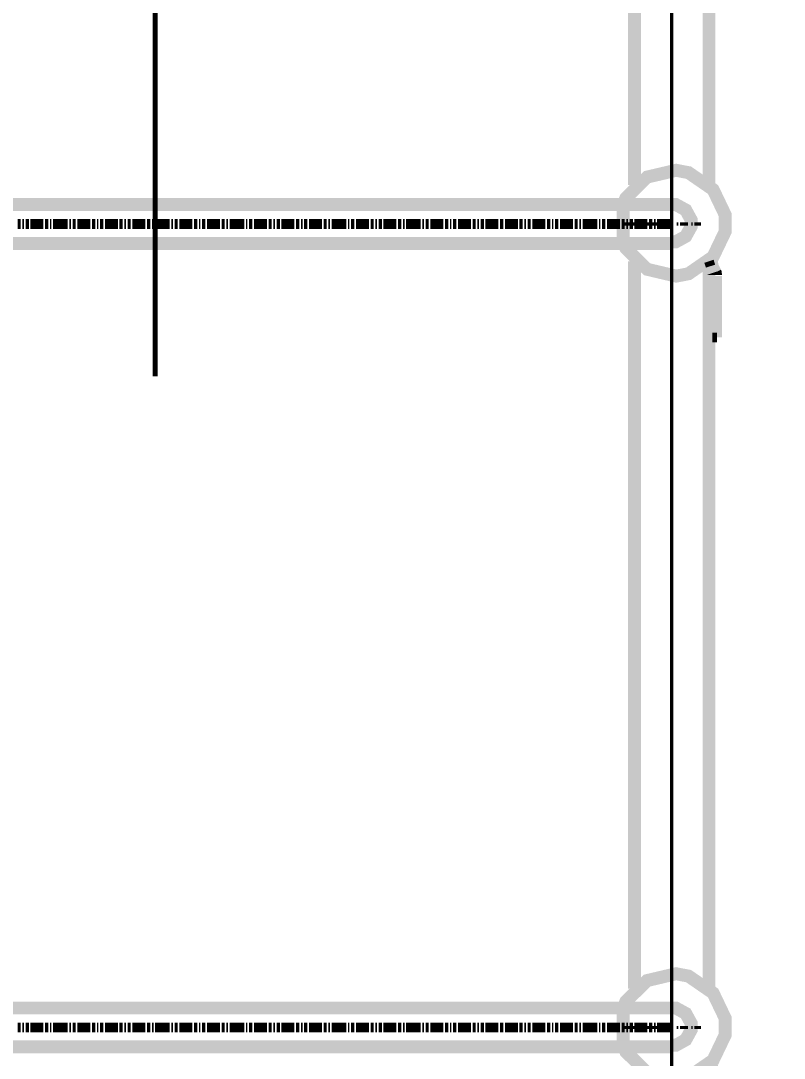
# Model space of a CAD drawing. Extents: x 0.4 to 11.4, y 0.4 to 16.2.
# Drawn here: x 8.679 to 9.465, y 5.723 to 6.79 of the extents above; entities that cross this region are included whole.
import ezdxf

# ---------------------------------------------------------------- set-up
doc = ezdxf.new("R2010")
doc.units = 0
doc.header["$MEASUREMENT"] = 0
doc.dimstyles.get("Standard").update_dxf_attribs({"dimtxt": 0.18, "dimasz": 0.18, "dimexe": 0.18, "dimexo": 0.0625, "dimgap": 0.09, "dimtad": 0, "dimtih": 1, "dimtoh": 1, "dimdec": 4, "dimzin": 0, "dimdsep": 46, "dimtxsty": 'Standard', "dimcen": 0.09, "dimadec": 0, "dimazin": 0, "dimtfac": 1, "dimtdec": 4, "dimtofl": 0, "dimtmove": 0, "dimatfit": 3, "dimfxl": 1, "dimtolj": 1, "dimtzin": 0, "dimarcsym": 0})

# ---------------------------------------------------------------- blocks, each defined once
blk = doc.blocks.new('*D3')
at = {"color": 0, "linetype": 'Continuous', "lineweight": -2, "transparency": 16777216}
for p, q in [((9.6237, 12.8227), (10.7662, 12.8227)), ((10.5862, 12.6427), (10.5862, 9.1986)), ((10.5862, 5.3945), (10.5862, 8.8386)), ((8.9003, 5.2145), (10.7662, 5.2145))]:
    blk.add_line(p, q, dxfattribs=at)
at = {"color": 0, "linetype": 'Continuous', "transparency": 16777216}
for points in [[(10.5562, 12.6427), (10.6162, 12.6427), (10.5862, 12.8227)], [(10.5562, 5.3945), (10.6162, 5.3945), (10.5862, 5.2145)]]:
    blk.add_solid(points, dxfattribs=at)
at = {"layer": 'Defpoints', "color": 0, "linetype": 'Continuous', "transparency": 16777216}
for p in [(9.5612, 12.8227), (10.5862, 12.8227), (8.8378, 5.2145)]:
    blk.add_point(p, dxfattribs=at)
at = {"color": 0, "linetype": 'Continuous', "transparency": 16777216, "insert": (10.5862, 9.0186), "char_height": 0.18, "attachment_point": 5}
blk.add_mtext('\\A1;varB', dxfattribs=at)

msp = doc.modelspace()

# ---------------------------------------------------------------- linework, layer by layer
at = {"color": 0}
for points, const_width in [([(9.34944, 4.84446), (9.34944, 8.81446)], 0.00333), ([(8.81776, 8.45779), (8.81776, 6.42443)], 0.005), ([(9.31108, 6.6211), (9.31108, 7.36947)], 0.01333), ([(9.38781, 6.6211), (9.38781, 7.36947)], 0.01333), ([(9.29986, 6.56218), (9.30225, 6.55615), (9.32411, 6.53456), (9.354, 6.5275), (9.36035, 6.52869), (9.36675, 6.52994), (9.39204, 6.54742), (9.40446, 6.57329), (9.40446, 6.58192), (9.40446, 6.5906), (9.39204, 6.61654), (9.36675, 6.63396), (9.36035, 6.63514), (9.354, 6.63639), (9.32411, 6.62939), (9.30225, 6.60781), (9.29986, 6.60172)], 0.01333), ([(9.29943, 6.56108), (9.29943, 6.60113)], 0.01333), ([(9.34944, 6.60113), (9.29943, 6.60113)], 0.01333), ([(9.35026, 6.56278), (9.35368, 6.56278), (9.36387, 6.56842), (9.36947, 6.57856), (9.36947, 6.58192), (9.36947, 6.58535), (9.36387, 6.59554), (9.35368, 6.60113), (9.35026, 6.60113)], 0.01333), ([(9.34944, 6.60113), (9.34944, 6.60275), (9.34944, 6.60444), (9.34944, 6.60612), (9.34944, 6.60781), (9.34944, 6.60943), (9.34944, 6.61111)], 0.00333), ([(9.34944, 6.59776), (9.34944, 6.59944)], 0.00333), ([(9.34944, 6.5861), (9.34944, 6.58778), (9.34944, 6.58946), (9.34944, 6.5911), (9.34944, 6.59278), (9.34944, 6.59446), (9.34944, 6.59614)], 0.00333), ([(9.29943, 6.58111), (9.30111, 6.58111), (9.30279, 6.58111), (9.30447, 6.58111), (9.3061, 6.58111)], 0.00333), ([(9.30778, 6.58111), (9.30946, 6.58111), (9.31108, 6.58111)], 0.00333), ([(9.31278, 6.58111), (9.31446, 6.58111), (9.31614, 6.58111), (9.31776, 6.58111), (9.31944, 6.58111), (9.32112, 6.58111)], 0.00333), ([(9.32275, 6.58111), (9.32443, 6.58111), (9.32611, 6.58111)], 0.00333), ([(9.32781, 6.58111), (9.32943, 6.58111), (9.33111, 6.58111), (9.33279, 6.58111), (9.33442, 6.58111), (9.3361, 6.58111)], 0.00333), ([(9.33946, 6.58111), (9.3411, 6.58111)], 0.00333), ([(9.34278, 6.58111), (9.34446, 6.58111), (9.34614, 6.58111), (9.34776, 6.58111), (9.34944, 6.58111), (9.35113, 6.58111)], 0.00333), ([(9.34944, 6.58279), (9.34944, 6.58442)], 0.00333), ([(9.34944, 6.57113), (9.34944, 6.57275), (9.34944, 6.57443), (9.34944, 6.57611), (9.34944, 6.57781), (9.34944, 6.57943), (9.34944, 6.58111)], 0.00333), ([(9.35444, 6.58111), (9.35612, 6.58111)], 0.00333), ([(9.35781, 6.58111), (9.35943, 6.58111), (9.36111, 6.58111), (9.36279, 6.58111), (9.36442, 6.58111), (9.3661, 6.58111)], 0.00333), ([(9.36947, 6.58111), (9.3711, 6.58111)], 0.00333), ([(9.37278, 6.58111), (9.37446, 6.58111), (9.37608, 6.58111), (9.37776, 6.58111), (9.37944, 6.58111)], 0.00333), ([(9.34944, 6.56108), (9.29943, 6.56108)], 0.01333), ([(9.34944, 6.56776), (9.34944, 6.56944)], 0.00333), ([(9.34944, 6.5561), (9.34944, 6.55778), (9.34944, 6.55946), (9.34944, 6.56108), (9.34944, 6.56278), (9.34944, 6.56446), (9.34944, 6.56614)], 0.00333), ([(9.34944, 6.55111), (9.34944, 6.55279), (9.34944, 6.55447)], 0.00333), ([(9.31108, 5.79443), (9.31108, 6.54275)], 0.01333), ([(9.38781, 5.79443), (9.38781, 6.54275)], 0.01333), ([(9.38781, 6.54275), (9.38943, 6.53776)], 0.01), ([(9.39111, 6.54611), (9.39279, 6.53776), (9.39611, 6.53108)], 0.01), ([(9.39111, 6.52946), (9.38781, 6.53776), (9.39279, 6.53776)], 0.01), ([(9.39111, 6.5286), (9.39111, 6.52908), (9.3909, 6.53039), (9.39085, 6.53054)], 0.01), ([(9.39611, 6.5286), (9.39611, 6.5294), (9.39578, 6.53163), (9.39567, 6.53185)], 0.01), ([(9.39111, 6.46446), (9.39111, 6.52778)], 0.01), ([(9.39611, 6.46446), (9.39611, 6.52778)], 0.01), ([(9.39111, 6.46446), (9.39611, 6.46446)], 0.01), ([(9.29986, 5.73546), (9.30225, 5.72944), (9.32411, 5.7079), (9.354, 5.70085), (9.36035, 5.70204), (9.36675, 5.70329), (9.39204, 5.72076), (9.40446, 5.74664), (9.40446, 5.75526), (9.40446, 5.76394), (9.39204, 5.78988), (9.36675, 5.80729), (9.36035, 5.80849), (9.354, 5.80974), (9.32411, 5.80268), (9.30225, 5.78114), (9.29986, 5.77507)], 0.01333), ([(9.34944, 5.78108), (9.34944, 5.78276), (9.34944, 5.78444)], 0.00333), ([(9.29943, 5.73443), (9.29943, 5.77447)], 0.01333), ([(9.34944, 5.77447), (9.29943, 5.77447)], 0.01333), ([(9.35026, 5.73611), (9.35368, 5.73611), (9.36387, 5.74175), (9.36947, 5.7519), (9.36947, 5.75526), (9.36947, 5.75868), (9.36387, 5.76888), (9.35368, 5.77447), (9.35026, 5.77447)], 0.01333), ([(9.34944, 5.7761), (9.34944, 5.77778)], 0.00333), ([(9.34944, 5.76611), (9.34944, 5.76779), (9.34944, 5.76942), (9.34944, 5.77111), (9.34944, 5.77279), (9.34944, 5.77447)], 0.00333), ([(9.34944, 5.76112), (9.34944, 5.76281)], 0.00333), ([(9.29943, 5.75444), (9.30111, 5.75444), (9.30279, 5.75444), (9.30447, 5.75444), (9.3061, 5.75444)], 0.00333), ([(9.30778, 5.75444), (9.30946, 5.75444), (9.31108, 5.75444)], 0.00333), ([(9.31278, 5.75444), (9.31446, 5.75444), (9.31614, 5.75444), (9.31776, 5.75444), (9.31944, 5.75444), (9.32112, 5.75444)], 0.00333), ([(9.32275, 5.75444), (9.32443, 5.75444), (9.32611, 5.75444)], 0.00333), ([(9.32781, 5.75444), (9.32943, 5.75444), (9.33111, 5.75444), (9.33279, 5.75444), (9.33442, 5.75444), (9.3361, 5.75444)], 0.00333), ([(9.33946, 5.75444), (9.3411, 5.75444)], 0.00333), ([(9.34278, 5.75444), (9.34446, 5.75444), (9.34614, 5.75444), (9.34776, 5.75444), (9.34944, 5.75444), (9.35113, 5.75444)], 0.00333), ([(9.34944, 5.74946), (9.34944, 5.75108), (9.34944, 5.75276), (9.34944, 5.75444), (9.34944, 5.75613), (9.34944, 5.75776), (9.34944, 5.75944)], 0.00333), ([(9.35444, 5.75444), (9.35612, 5.75444)], 0.00333), ([(9.35781, 5.75444), (9.35943, 5.75444), (9.36111, 5.75444), (9.36279, 5.75444), (9.36442, 5.75444), (9.3661, 5.75444)], 0.00333), ([(9.36947, 5.75444), (9.3711, 5.75444)], 0.00333), ([(9.37278, 5.75444), (9.37446, 5.75444), (9.37608, 5.75444), (9.37776, 5.75444), (9.37944, 5.75444)], 0.00333), ([(9.34944, 5.7461), (9.34944, 5.74778)], 0.00333), ([(9.34944, 5.73443), (9.34944, 5.73611), (9.34944, 5.73779), (9.34944, 5.73942), (9.34944, 5.7411), (9.34944, 5.74278), (9.34944, 5.74447)], 0.00333), ([(9.34944, 5.73443), (9.29943, 5.73443)], 0.01333), ([(9.34944, 5.73112), (9.34944, 5.73281)], 0.00333), ([(9.34944, 5.72444), (9.34944, 5.72613), (9.34944, 5.72775), (9.34944, 5.72944)], 0.00333), ([(9.39111, 5.71946), (9.39279, 5.7111), (9.39611, 5.70281)], 0.01)]:
    msp.add_lwpolyline(points, dxfattribs=dict(at, const_width=const_width))
at = {"color": 142}
for points, const_width in [([(9.29943, 6.60113), (7.12446, 6.60113)], 0.01333), ([(8.67611, 6.58111), (8.67779, 6.58111), (8.67947, 6.58111)], 0.01), ([(8.6811, 6.58111), (8.68278, 6.58111)], 0.01), ([(8.68446, 6.58111), (8.68608, 6.58111), (8.68778, 6.58111)], 0.01), ([(8.68946, 6.58111), (8.69114, 6.58111), (8.69276, 6.58111), (8.69444, 6.58111)], 0.01), ([(8.69444, 6.58111), (8.69612, 6.58111), (8.69775, 6.58111), (8.69943, 6.58111), (8.70111, 6.58111)], 0.01), ([(8.70111, 6.58111), (8.70281, 6.58111)], 0.01), ([(8.70443, 6.58111), (8.70611, 6.58111), (8.70779, 6.58111)], 0.01), ([(8.70942, 6.58111), (8.7111, 6.58111)], 0.01), ([(8.71278, 6.58111), (8.71446, 6.58111), (8.7161, 6.58111), (8.71778, 6.58111)], 0.01), ([(8.71778, 6.58111), (8.71946, 6.58111), (8.72114, 6.58111), (8.72276, 6.58111), (8.72444, 6.58111)], 0.01), ([(8.72444, 6.58111), (8.72613, 6.58111), (8.72775, 6.58111)], 0.01), ([(8.72944, 6.58111), (8.73112, 6.58111)], 0.01), ([(8.73281, 6.58111), (8.73443, 6.58111), (8.73611, 6.58111)], 0.01), ([(8.73779, 6.58111), (8.73942, 6.58111), (8.7411, 6.58111), (8.74278, 6.58111)], 0.01), ([(8.74278, 6.58111), (8.74447, 6.58111), (8.7461, 6.58111), (8.74778, 6.58111), (8.74946, 6.58111)], 0.01), ([(8.74946, 6.58111), (8.75108, 6.58111)], 0.01), ([(8.75276, 6.58111), (8.75444, 6.58111), (8.75612, 6.58111)], 0.01), ([(8.75776, 6.58111), (8.75944, 6.58111)], 0.01), ([(8.76113, 6.58111), (8.76281, 6.58111), (8.76443, 6.58111)], 0.01), ([(8.76611, 6.58111), (8.76779, 6.58111), (8.76942, 6.58111), (8.77111, 6.58111)], 0.01), ([(8.77111, 6.58111), (8.77279, 6.58111), (8.77447, 6.58111), (8.7761, 6.58111), (8.77778, 6.58111)], 0.01), ([(8.77778, 6.58111), (8.77946, 6.58111)], 0.01), ([(8.78108, 6.58111), (8.78276, 6.58111), (8.78444, 6.58111)], 0.01), ([(8.78614, 6.58111), (8.78776, 6.58111)], 0.01), ([(8.78944, 6.58111), (8.79113, 6.58111), (8.79275, 6.58111)], 0.01), ([(8.79443, 6.58111), (8.79611, 6.58111), (8.79779, 6.58111), (8.79943, 6.58111)], 0.01), ([(8.79943, 6.58111), (8.80111, 6.58111), (8.80279, 6.58111), (8.80447, 6.58111), (8.8061, 6.58111)], 0.01), ([(8.8061, 6.58111), (8.80778, 6.58111)], 0.01), ([(8.80946, 6.58111), (8.81108, 6.58111), (8.81278, 6.58111)], 0.01), ([(8.81446, 6.58111), (8.81614, 6.58111)], 0.01), ([(8.81776, 6.58111), (8.81944, 6.58111), (8.82112, 6.58111), (8.82275, 6.58111)], 0.01), ([(8.82275, 6.58111), (8.82443, 6.58111), (8.82611, 6.58111), (8.82781, 6.58111), (8.82943, 6.58111)], 0.01), ([(8.82943, 6.58111), (8.83111, 6.58111), (8.83279, 6.58111)], 0.01), ([(8.83442, 6.58111), (8.8361, 6.58111)], 0.01), ([(8.83778, 6.58111), (8.83946, 6.58111), (8.8411, 6.58111)], 0.01), ([(8.84278, 6.58111), (8.84446, 6.58111), (8.84614, 6.58111), (8.84776, 6.58111)], 0.01), ([(8.84776, 6.58111), (8.84944, 6.58111), (8.85113, 6.58111), (8.85275, 6.58111), (8.85444, 6.58111)], 0.01), ([(8.85444, 6.58111), (8.85612, 6.58111)], 0.01), ([(8.85781, 6.58111), (8.85943, 6.58111), (8.86111, 6.58111)], 0.01), ([(8.86279, 6.58111), (8.86442, 6.58111)], 0.01), ([(8.8661, 6.58111), (8.86778, 6.58111), (8.86947, 6.58111)], 0.01), ([(8.8711, 6.58111), (8.87278, 6.58111), (8.87446, 6.58111), (8.87608, 6.58111)], 0.01), ([(8.87608, 6.58111), (8.87776, 6.58111), (8.87944, 6.58111), (8.88112, 6.58111), (8.88276, 6.58111)], 0.01), ([(8.88276, 6.58111), (8.88444, 6.58111)], 0.01), ([(8.88613, 6.58111), (8.88781, 6.58111), (8.88943, 6.58111)], 0.01), ([(8.89111, 6.58111), (8.89279, 6.58111)], 0.01), ([(8.89442, 6.58111), (8.89611, 6.58111), (8.89779, 6.58111), (8.89947, 6.58111)], 0.01), ([(8.89947, 6.58111), (8.9011, 6.58111), (8.90278, 6.58111), (8.90446, 6.58111), (8.90608, 6.58111)], 0.01), ([(8.90608, 6.58111), (8.90776, 6.58111), (8.90944, 6.58111)], 0.01), ([(8.91114, 6.58111), (8.91276, 6.58111)], 0.01), ([(8.91444, 6.58111), (8.91613, 6.58111), (8.91775, 6.58111)], 0.01), ([(8.91943, 6.58111), (8.92111, 6.58111), (8.92279, 6.58111), (8.92443, 6.58111)], 0.01), ([(8.92443, 6.58111), (8.92611, 6.58111), (8.92779, 6.58111), (8.92947, 6.58111), (8.9311, 6.58111)], 0.01), ([(8.9311, 6.58111), (8.93278, 6.58111)], 0.01), ([(8.93446, 6.58111), (8.93608, 6.58111), (8.93778, 6.58111)], 0.01), ([(8.93946, 6.58111), (8.94114, 6.58111)], 0.01), ([(8.94276, 6.58111), (8.94444, 6.58111), (8.94612, 6.58111)], 0.01), ([(8.94775, 6.58111), (8.94943, 6.58111), (8.95111, 6.58111), (8.95281, 6.58111)], 0.01), ([(8.95281, 6.58111), (8.95443, 6.58111), (8.95611, 6.58111), (8.95779, 6.58111), (8.95942, 6.58111)], 0.01), ([(8.95942, 6.58111), (8.9611, 6.58111)], 0.01), ([(8.96278, 6.58111), (8.96446, 6.58111), (8.9661, 6.58111)], 0.01), ([(8.96778, 6.58111), (8.96946, 6.58111)], 0.01), ([(8.97114, 6.58111), (8.97276, 6.58111), (8.97444, 6.58111)], 0.01), ([(8.97613, 6.58111), (8.97775, 6.58111), (8.97944, 6.58111), (8.98112, 6.58111)], 0.01), ([(8.98112, 6.58111), (8.98281, 6.58111), (8.98443, 6.58111), (8.98611, 6.58111), (8.98779, 6.58111)], 0.01), ([(8.98779, 6.58111), (8.98942, 6.58111)], 0.01), ([(8.9911, 6.58111), (8.99278, 6.58111), (8.99447, 6.58111)], 0.01), ([(8.9961, 6.58111), (8.99778, 6.58111)], 0.01), ([(8.99946, 6.58111), (9.00108, 6.58111), (9.00276, 6.58111), (9.00444, 6.58111)], 0.01), ([(9.00444, 6.58111), (9.00612, 6.58111), (9.00776, 6.58111), (9.00944, 6.58111), (9.01113, 6.58111)], 0.01), ([(9.01113, 6.58111), (9.01281, 6.58111), (9.01443, 6.58111)], 0.01), ([(9.01611, 6.58111), (9.01779, 6.58111)], 0.01), ([(9.01942, 6.58111), (9.02111, 6.58111), (9.02279, 6.58111)], 0.01), ([(9.02447, 6.58111), (9.0261, 6.58111), (9.02778, 6.58111), (9.02946, 6.58111)], 0.01), ([(9.02946, 6.58111), (9.03108, 6.58111), (9.03276, 6.58111), (9.03444, 6.58111), (9.03614, 6.58111)], 0.01), ([(9.03614, 6.58111), (9.03776, 6.58111)], 0.01), ([(9.03944, 6.58111), (9.04113, 6.58111), (9.04275, 6.58111)], 0.01), ([(9.04443, 6.58111), (9.04611, 6.58111)], 0.01), ([(9.04779, 6.58111), (9.04943, 6.58111), (9.05111, 6.58111)], 0.01), ([(9.05279, 6.58111), (9.05447, 6.58111), (9.0561, 6.58111), (9.05778, 6.58111)], 0.01), ([(9.05778, 6.58111), (9.05946, 6.58111), (9.06108, 6.58111), (9.06278, 6.58111), (9.06446, 6.58111)], 0.01), ([(9.06446, 6.58111), (9.06614, 6.58111)], 0.01), ([(9.06776, 6.58111), (9.06944, 6.58111), (9.07112, 6.58111)], 0.01), ([(9.07275, 6.58111), (9.07443, 6.58111)], 0.01), ([(9.07611, 6.58111), (9.07781, 6.58111), (9.07943, 6.58111), (9.08111, 6.58111)], 0.01), ([(9.08111, 6.58111), (9.08279, 6.58111), (9.08442, 6.58111), (9.0861, 6.58111), (9.08778, 6.58111)], 0.01), ([(9.08778, 6.58111), (9.08946, 6.58111), (9.0911, 6.58111)], 0.01), ([(9.09278, 6.58111), (9.09446, 6.58111)], 0.01), ([(9.09614, 6.58111), (9.09776, 6.58111), (9.09944, 6.58111)], 0.01), ([(9.10113, 6.58111), (9.10275, 6.58111), (9.10444, 6.58111), (9.10612, 6.58111)], 0.01), ([(9.10612, 6.58111), (9.10781, 6.58111), (9.10943, 6.58111), (9.11111, 6.58111), (9.11279, 6.58111)], 0.01), ([(9.11279, 6.58111), (9.11442, 6.58111)], 0.01), ([(9.1161, 6.58111), (9.11778, 6.58111), (9.11947, 6.58111)], 0.01), ([(9.1211, 6.58111), (9.12278, 6.58111)], 0.01), ([(9.12446, 6.58111), (9.12608, 6.58111), (9.12776, 6.58111)], 0.01), ([(9.12944, 6.58111), (9.13112, 6.58111), (9.13276, 6.58111), (9.13444, 6.58111)], 0.01), ([(9.13444, 6.58111), (9.13613, 6.58111), (9.13781, 6.58111), (9.13943, 6.58111), (9.14111, 6.58111)], 0.01), ([(9.14111, 6.58111), (9.14279, 6.58111)], 0.01), ([(9.14442, 6.58111), (9.14611, 6.58111), (9.14779, 6.58111)], 0.01), ([(9.14947, 6.58111), (9.1511, 6.58111)], 0.01), ([(9.15278, 6.58111), (9.15446, 6.58111), (9.15608, 6.58111)], 0.01), ([(9.15776, 6.58111), (9.15944, 6.58111), (9.16114, 6.58111), (9.16276, 6.58111)], 0.01), ([(9.16276, 6.58111), (9.16444, 6.58111), (9.16613, 6.58111), (9.16775, 6.58111), (9.16943, 6.58111)], 0.01), ([(9.16943, 6.58111), (9.17111, 6.58111)], 0.01), ([(9.17279, 6.58111), (9.17443, 6.58111), (9.17611, 6.58111)], 0.01), ([(9.17779, 6.58111), (9.17947, 6.58111), (9.1811, 6.58111), (9.18278, 6.58111)], 0.01), ([(9.18278, 6.58111), (9.18446, 6.58111), (9.18608, 6.58111), (9.18778, 6.58111), (9.18946, 6.58111)], 0.01), ([(9.18946, 6.58111), (9.19114, 6.58111)], 0.01), ([(9.19276, 6.58111), (9.19444, 6.58111), (9.19612, 6.58111)], 0.01), ([(9.19775, 6.58111), (9.19943, 6.58111)], 0.01), ([(9.20111, 6.58111), (9.20281, 6.58111), (9.20443, 6.58111)], 0.01), ([(9.20611, 6.58111), (9.20779, 6.58111), (9.20942, 6.58111), (9.2111, 6.58111)], 0.01), ([(9.2111, 6.58111), (9.21278, 6.58111), (9.21446, 6.58111), (9.2161, 6.58111), (9.21778, 6.58111)], 0.01), ([(9.21778, 6.58111), (9.21946, 6.58111)], 0.01), ([(9.22114, 6.58111), (9.22276, 6.58111), (9.22444, 6.58111)], 0.01), ([(9.22613, 6.58111), (9.22775, 6.58111)], 0.01), ([(9.22944, 6.58111), (9.23112, 6.58111), (9.23281, 6.58111)], 0.01), ([(9.23443, 6.58111), (9.23611, 6.58111), (9.23779, 6.58111), (9.23942, 6.58111)], 0.01), ([(9.23942, 6.58111), (9.2411, 6.58111), (9.24278, 6.58111), (9.24447, 6.58111), (9.2461, 6.58111)], 0.01), ([(9.2461, 6.58111), (9.24778, 6.58111)], 0.01), ([(9.24946, 6.58111), (9.25108, 6.58111), (9.25276, 6.58111)], 0.01), ([(9.25444, 6.58111), (9.25612, 6.58111)], 0.01), ([(9.25776, 6.58111), (9.25944, 6.58111), (9.26113, 6.58111), (9.26281, 6.58111)], 0.01), ([(9.26281, 6.58111), (9.26443, 6.58111), (9.26611, 6.58111), (9.26779, 6.58111), (9.26942, 6.58111)], 0.01), ([(9.26942, 6.58111), (9.27111, 6.58111), (9.27279, 6.58111)], 0.01), ([(9.27447, 6.58111), (9.2761, 6.58111)], 0.01), ([(9.27778, 6.58111), (9.27946, 6.58111), (9.28108, 6.58111)], 0.01), ([(9.28276, 6.58111), (9.28444, 6.58111), (9.28614, 6.58111), (9.28776, 6.58111)], 0.01), ([(9.28776, 6.58111), (9.28944, 6.58111), (9.29113, 6.58111), (9.29275, 6.58111), (9.29443, 6.58111)], 0.01), ([(9.29443, 6.58111), (9.29611, 6.58111)], 0.01), ([(9.29779, 6.58111), (9.29943, 6.58111), (9.30111, 6.58111)], 0.01), ([(9.30279, 6.58111), (9.30447, 6.58111)], 0.01), ([(9.3061, 6.58111), (9.30778, 6.58111), (9.30946, 6.58111)], 0.01), ([(9.31108, 6.58111), (9.31278, 6.58111), (9.31446, 6.58111), (9.31614, 6.58111)], 0.01), ([(9.31614, 6.58111), (9.31776, 6.58111), (9.31944, 6.58111), (9.32112, 6.58111), (9.32275, 6.58111)], 0.01), ([(9.32275, 6.58111), (9.32443, 6.58111)], 0.01), ([(9.32611, 6.58111), (9.32781, 6.58111), (9.32943, 6.58111)], 0.01), ([(9.33111, 6.58111), (9.33279, 6.58111)], 0.01), ([(9.33442, 6.58111), (9.3361, 6.58111), (9.33778, 6.58111), (9.33946, 6.58111)], 0.01), ([(9.33946, 6.58111), (9.3411, 6.58111), (9.34278, 6.58111), (9.34446, 6.58111), (9.34614, 6.58111)], 0.01), ([(9.34614, 6.58111), (9.34776, 6.58111), (9.34944, 6.58111)], 0.01), ([(9.29943, 6.56108), (7.12446, 6.56108)], 0.01333), ([(9.29943, 5.77447), (7.12446, 5.77447)], 0.01333), ([(8.67611, 5.75444), (8.67779, 5.75444), (8.67947, 5.75444)], 0.01), ([(8.6811, 5.75444), (8.68278, 5.75444)], 0.01), ([(8.68446, 5.75444), (8.68608, 5.75444), (8.68778, 5.75444)], 0.01), ([(8.68946, 5.75444), (8.69114, 5.75444), (8.69276, 5.75444), (8.69444, 5.75444)], 0.01), ([(8.69444, 5.75444), (8.69612, 5.75444), (8.69775, 5.75444), (8.69943, 5.75444), (8.70111, 5.75444)], 0.01), ([(8.70111, 5.75444), (8.70281, 5.75444)], 0.01), ([(8.70443, 5.75444), (8.70611, 5.75444), (8.70779, 5.75444)], 0.01), ([(8.70942, 5.75444), (8.7111, 5.75444)], 0.01), ([(8.71278, 5.75444), (8.71446, 5.75444), (8.7161, 5.75444), (8.71778, 5.75444)], 0.01), ([(8.71778, 5.75444), (8.71946, 5.75444), (8.72114, 5.75444), (8.72276, 5.75444), (8.72444, 5.75444)], 0.01), ([(8.72444, 5.75444), (8.72613, 5.75444), (8.72775, 5.75444)], 0.01), ([(8.72944, 5.75444), (8.73112, 5.75444)], 0.01), ([(8.73281, 5.75444), (8.73443, 5.75444), (8.73611, 5.75444)], 0.01), ([(8.73779, 5.75444), (8.73942, 5.75444), (8.7411, 5.75444), (8.74278, 5.75444)], 0.01), ([(8.74278, 5.75444), (8.74447, 5.75444), (8.7461, 5.75444), (8.74778, 5.75444), (8.74946, 5.75444)], 0.01), ([(8.74946, 5.75444), (8.75108, 5.75444)], 0.01), ([(8.75276, 5.75444), (8.75444, 5.75444), (8.75612, 5.75444)], 0.01), ([(8.75776, 5.75444), (8.75944, 5.75444)], 0.01), ([(8.76113, 5.75444), (8.76281, 5.75444), (8.76443, 5.75444)], 0.01), ([(8.76611, 5.75444), (8.76779, 5.75444), (8.76942, 5.75444), (8.77111, 5.75444)], 0.01), ([(8.77111, 5.75444), (8.77279, 5.75444), (8.77447, 5.75444), (8.7761, 5.75444), (8.77778, 5.75444)], 0.01), ([(8.77778, 5.75444), (8.77946, 5.75444)], 0.01), ([(8.78108, 5.75444), (8.78276, 5.75444), (8.78444, 5.75444)], 0.01), ([(8.78614, 5.75444), (8.78776, 5.75444)], 0.01), ([(8.78944, 5.75444), (8.79113, 5.75444), (8.79275, 5.75444)], 0.01), ([(8.79443, 5.75444), (8.79611, 5.75444), (8.79779, 5.75444), (8.79943, 5.75444)], 0.01), ([(8.79943, 5.75444), (8.80111, 5.75444), (8.80279, 5.75444), (8.80447, 5.75444), (8.8061, 5.75444)], 0.01), ([(8.8061, 5.75444), (8.80778, 5.75444)], 0.01), ([(8.80946, 5.75444), (8.81108, 5.75444), (8.81278, 5.75444)], 0.01), ([(8.81446, 5.75444), (8.81614, 5.75444)], 0.01), ([(8.81776, 5.75444), (8.81944, 5.75444), (8.82112, 5.75444), (8.82275, 5.75444)], 0.01), ([(8.82275, 5.75444), (8.82443, 5.75444), (8.82611, 5.75444), (8.82781, 5.75444), (8.82943, 5.75444)], 0.01), ([(8.82943, 5.75444), (8.83111, 5.75444), (8.83279, 5.75444)], 0.01), ([(8.83442, 5.75444), (8.8361, 5.75444)], 0.01), ([(8.83778, 5.75444), (8.83946, 5.75444), (8.8411, 5.75444)], 0.01), ([(8.84278, 5.75444), (8.84446, 5.75444), (8.84614, 5.75444), (8.84776, 5.75444)], 0.01), ([(8.84776, 5.75444), (8.84944, 5.75444), (8.85113, 5.75444), (8.85275, 5.75444), (8.85444, 5.75444)], 0.01), ([(8.85444, 5.75444), (8.85612, 5.75444)], 0.01), ([(8.85781, 5.75444), (8.85943, 5.75444), (8.86111, 5.75444)], 0.01), ([(8.86279, 5.75444), (8.86442, 5.75444)], 0.01), ([(8.8661, 5.75444), (8.86778, 5.75444), (8.86947, 5.75444)], 0.01), ([(8.8711, 5.75444), (8.87278, 5.75444), (8.87446, 5.75444), (8.87608, 5.75444)], 0.01), ([(8.87608, 5.75444), (8.87776, 5.75444), (8.87944, 5.75444), (8.88112, 5.75444), (8.88276, 5.75444)], 0.01), ([(8.88276, 5.75444), (8.88444, 5.75444)], 0.01), ([(8.88613, 5.75444), (8.88781, 5.75444), (8.88943, 5.75444)], 0.01), ([(8.89111, 5.75444), (8.89279, 5.75444)], 0.01), ([(8.89442, 5.75444), (8.89611, 5.75444), (8.89779, 5.75444), (8.89947, 5.75444)], 0.01), ([(8.89947, 5.75444), (8.9011, 5.75444), (8.90278, 5.75444), (8.90446, 5.75444), (8.90608, 5.75444)], 0.01), ([(8.90608, 5.75444), (8.90776, 5.75444), (8.90944, 5.75444)], 0.01), ([(8.91114, 5.75444), (8.91276, 5.75444)], 0.01), ([(8.91444, 5.75444), (8.91613, 5.75444), (8.91775, 5.75444)], 0.01), ([(8.91943, 5.75444), (8.92111, 5.75444), (8.92279, 5.75444), (8.92443, 5.75444)], 0.01), ([(8.92443, 5.75444), (8.92611, 5.75444), (8.92779, 5.75444), (8.92947, 5.75444), (8.9311, 5.75444)], 0.01), ([(8.9311, 5.75444), (8.93278, 5.75444)], 0.01), ([(8.93446, 5.75444), (8.93608, 5.75444), (8.93778, 5.75444)], 0.01), ([(8.93946, 5.75444), (8.94114, 5.75444)], 0.01), ([(8.94276, 5.75444), (8.94444, 5.75444), (8.94612, 5.75444)], 0.01), ([(8.94775, 5.75444), (8.94943, 5.75444), (8.95111, 5.75444), (8.95281, 5.75444)], 0.01), ([(8.95281, 5.75444), (8.95443, 5.75444), (8.95611, 5.75444), (8.95779, 5.75444), (8.95942, 5.75444)], 0.01), ([(8.95942, 5.75444), (8.9611, 5.75444)], 0.01), ([(8.96278, 5.75444), (8.96446, 5.75444), (8.9661, 5.75444)], 0.01), ([(8.96778, 5.75444), (8.96946, 5.75444)], 0.01), ([(8.97114, 5.75444), (8.97276, 5.75444), (8.97444, 5.75444)], 0.01), ([(8.97613, 5.75444), (8.97775, 5.75444), (8.97944, 5.75444), (8.98112, 5.75444)], 0.01), ([(8.98112, 5.75444), (8.98281, 5.75444), (8.98443, 5.75444), (8.98611, 5.75444), (8.98779, 5.75444)], 0.01), ([(8.98779, 5.75444), (8.98942, 5.75444)], 0.01), ([(8.9911, 5.75444), (8.99278, 5.75444), (8.99447, 5.75444)], 0.01), ([(8.9961, 5.75444), (8.99778, 5.75444)], 0.01), ([(8.99946, 5.75444), (9.00108, 5.75444), (9.00276, 5.75444), (9.00444, 5.75444)], 0.01), ([(9.00444, 5.75444), (9.00612, 5.75444), (9.00776, 5.75444), (9.00944, 5.75444), (9.01113, 5.75444)], 0.01), ([(9.01113, 5.75444), (9.01281, 5.75444), (9.01443, 5.75444)], 0.01), ([(9.01611, 5.75444), (9.01779, 5.75444)], 0.01), ([(9.01942, 5.75444), (9.02111, 5.75444), (9.02279, 5.75444)], 0.01), ([(9.02447, 5.75444), (9.0261, 5.75444), (9.02778, 5.75444), (9.02946, 5.75444)], 0.01), ([(9.02946, 5.75444), (9.03108, 5.75444), (9.03276, 5.75444), (9.03444, 5.75444), (9.03614, 5.75444)], 0.01), ([(9.03614, 5.75444), (9.03776, 5.75444)], 0.01), ([(9.03944, 5.75444), (9.04113, 5.75444), (9.04275, 5.75444)], 0.01), ([(9.04443, 5.75444), (9.04611, 5.75444)], 0.01), ([(9.04779, 5.75444), (9.04943, 5.75444), (9.05111, 5.75444)], 0.01), ([(9.05279, 5.75444), (9.05447, 5.75444), (9.0561, 5.75444), (9.05778, 5.75444)], 0.01), ([(9.05778, 5.75444), (9.05946, 5.75444), (9.06108, 5.75444), (9.06278, 5.75444), (9.06446, 5.75444)], 0.01), ([(9.06446, 5.75444), (9.06614, 5.75444)], 0.01), ([(9.06776, 5.75444), (9.06944, 5.75444), (9.07112, 5.75444)], 0.01), ([(9.07275, 5.75444), (9.07443, 5.75444)], 0.01), ([(9.07611, 5.75444), (9.07781, 5.75444), (9.07943, 5.75444), (9.08111, 5.75444)], 0.01), ([(9.08111, 5.75444), (9.08279, 5.75444), (9.08442, 5.75444), (9.0861, 5.75444), (9.08778, 5.75444)], 0.01), ([(9.08778, 5.75444), (9.08946, 5.75444), (9.0911, 5.75444)], 0.01), ([(9.09278, 5.75444), (9.09446, 5.75444)], 0.01), ([(9.09614, 5.75444), (9.09776, 5.75444), (9.09944, 5.75444)], 0.01), ([(9.10113, 5.75444), (9.10275, 5.75444), (9.10444, 5.75444), (9.10612, 5.75444)], 0.01), ([(9.10612, 5.75444), (9.10781, 5.75444), (9.10943, 5.75444), (9.11111, 5.75444), (9.11279, 5.75444)], 0.01), ([(9.11279, 5.75444), (9.11442, 5.75444)], 0.01), ([(9.1161, 5.75444), (9.11778, 5.75444), (9.11947, 5.75444)], 0.01), ([(9.1211, 5.75444), (9.12278, 5.75444)], 0.01), ([(9.12446, 5.75444), (9.12608, 5.75444), (9.12776, 5.75444)], 0.01), ([(9.12944, 5.75444), (9.13112, 5.75444), (9.13276, 5.75444), (9.13444, 5.75444)], 0.01), ([(9.13444, 5.75444), (9.13613, 5.75444), (9.13781, 5.75444), (9.13943, 5.75444), (9.14111, 5.75444)], 0.01), ([(9.14111, 5.75444), (9.14279, 5.75444)], 0.01), ([(9.14442, 5.75444), (9.14611, 5.75444), (9.14779, 5.75444)], 0.01), ([(9.14947, 5.75444), (9.1511, 5.75444)], 0.01), ([(9.15278, 5.75444), (9.15446, 5.75444), (9.15608, 5.75444)], 0.01), ([(9.15776, 5.75444), (9.15944, 5.75444), (9.16114, 5.75444), (9.16276, 5.75444)], 0.01), ([(9.16276, 5.75444), (9.16444, 5.75444), (9.16613, 5.75444), (9.16775, 5.75444), (9.16943, 5.75444)], 0.01), ([(9.16943, 5.75444), (9.17111, 5.75444)], 0.01), ([(9.17279, 5.75444), (9.17443, 5.75444), (9.17611, 5.75444)], 0.01), ([(9.17779, 5.75444), (9.17947, 5.75444), (9.1811, 5.75444), (9.18278, 5.75444)], 0.01), ([(9.18278, 5.75444), (9.18446, 5.75444), (9.18608, 5.75444), (9.18778, 5.75444), (9.18946, 5.75444)], 0.01), ([(9.18946, 5.75444), (9.19114, 5.75444)], 0.01), ([(9.19276, 5.75444), (9.19444, 5.75444), (9.19612, 5.75444)], 0.01), ([(9.19775, 5.75444), (9.19943, 5.75444)], 0.01), ([(9.20111, 5.75444), (9.20281, 5.75444), (9.20443, 5.75444)], 0.01), ([(9.20611, 5.75444), (9.20779, 5.75444), (9.20942, 5.75444), (9.2111, 5.75444)], 0.01), ([(9.2111, 5.75444), (9.21278, 5.75444), (9.21446, 5.75444), (9.2161, 5.75444), (9.21778, 5.75444)], 0.01), ([(9.21778, 5.75444), (9.21946, 5.75444)], 0.01), ([(9.22114, 5.75444), (9.22276, 5.75444), (9.22444, 5.75444)], 0.01), ([(9.22613, 5.75444), (9.22775, 5.75444)], 0.01), ([(9.22944, 5.75444), (9.23112, 5.75444), (9.23281, 5.75444)], 0.01), ([(9.23443, 5.75444), (9.23611, 5.75444), (9.23779, 5.75444), (9.23942, 5.75444)], 0.01), ([(9.23942, 5.75444), (9.2411, 5.75444), (9.24278, 5.75444), (9.24447, 5.75444), (9.2461, 5.75444)], 0.01), ([(9.2461, 5.75444), (9.24778, 5.75444)], 0.01), ([(9.24946, 5.75444), (9.25108, 5.75444), (9.25276, 5.75444)], 0.01), ([(9.25444, 5.75444), (9.25612, 5.75444)], 0.01), ([(9.25776, 5.75444), (9.25944, 5.75444), (9.26113, 5.75444), (9.26281, 5.75444)], 0.01), ([(9.26281, 5.75444), (9.26443, 5.75444), (9.26611, 5.75444), (9.26779, 5.75444), (9.26942, 5.75444)], 0.01), ([(9.26942, 5.75444), (9.27111, 5.75444), (9.27279, 5.75444)], 0.01), ([(9.27447, 5.75444), (9.2761, 5.75444)], 0.01), ([(9.27778, 5.75444), (9.27946, 5.75444), (9.28108, 5.75444)], 0.01), ([(9.28276, 5.75444), (9.28444, 5.75444), (9.28614, 5.75444), (9.28776, 5.75444)], 0.01), ([(9.28776, 5.75444), (9.28944, 5.75444), (9.29113, 5.75444), (9.29275, 5.75444), (9.29443, 5.75444)], 0.01), ([(9.29443, 5.75444), (9.29611, 5.75444)], 0.01), ([(9.29779, 5.75444), (9.29943, 5.75444), (9.30111, 5.75444)], 0.01), ([(9.30279, 5.75444), (9.30447, 5.75444)], 0.01), ([(9.3061, 5.75444), (9.30778, 5.75444), (9.30946, 5.75444)], 0.01), ([(9.31108, 5.75444), (9.31278, 5.75444), (9.31446, 5.75444), (9.31614, 5.75444)], 0.01), ([(9.31614, 5.75444), (9.31776, 5.75444), (9.31944, 5.75444), (9.32112, 5.75444), (9.32275, 5.75444)], 0.01), ([(9.32275, 5.75444), (9.32443, 5.75444)], 0.01), ([(9.32611, 5.75444), (9.32781, 5.75444), (9.32943, 5.75444)], 0.01), ([(9.33111, 5.75444), (9.33279, 5.75444)], 0.01), ([(9.33442, 5.75444), (9.3361, 5.75444), (9.33778, 5.75444), (9.33946, 5.75444)], 0.01), ([(9.33946, 5.75444), (9.3411, 5.75444), (9.34278, 5.75444), (9.34446, 5.75444), (9.34614, 5.75444)], 0.01), ([(9.34614, 5.75444), (9.34776, 5.75444), (9.34944, 5.75444)], 0.01), ([(9.29943, 5.73443), (7.12446, 5.73443)], 0.01333)]:
    msp.add_lwpolyline(points, dxfattribs=dict(at, const_width=const_width))
at = {"color": 142, "const_width": 0.01}
for points in [[(8.69444, 6.58111), (8.69444, 6.58111)], [(8.70111, 6.58111), (8.70111, 6.58111)], [(8.71778, 6.58111), (8.71778, 6.58111)], [(8.72444, 6.58111), (8.72444, 6.58111)], [(8.74278, 6.58111), (8.74278, 6.58111)], [(8.74946, 6.58111), (8.74946, 6.58111)], [(8.77111, 6.58111), (8.77111, 6.58111)], [(8.77778, 6.58111), (8.77778, 6.58111)], [(8.79943, 6.58111), (8.79943, 6.58111)], [(8.8061, 6.58111), (8.8061, 6.58111)], [(8.82275, 6.58111), (8.82275, 6.58111)], [(8.82943, 6.58111), (8.82943, 6.58111)], [(8.84776, 6.58111), (8.84776, 6.58111)], [(8.85444, 6.58111), (8.85444, 6.58111)], [(8.87608, 6.58111), (8.87608, 6.58111)], [(8.88276, 6.58111), (8.88276, 6.58111)], [(8.89947, 6.58111), (8.89947, 6.58111)], [(8.90608, 6.58111), (8.90608, 6.58111)], [(8.92443, 6.58111), (8.92443, 6.58111)], [(8.9311, 6.58111), (8.9311, 6.58111)], [(8.95281, 6.58111), (8.95281, 6.58111)], [(8.95942, 6.58111), (8.95942, 6.58111)], [(8.98112, 6.58111), (8.98112, 6.58111)], [(8.98779, 6.58111), (8.98779, 6.58111)], [(9.00444, 6.58111), (9.00444, 6.58111)], [(9.01113, 6.58111), (9.01113, 6.58111)], [(9.02946, 6.58111), (9.02946, 6.58111)], [(9.03614, 6.58111), (9.03614, 6.58111)], [(9.05778, 6.58111), (9.05778, 6.58111)], [(9.06446, 6.58111), (9.06446, 6.58111)], [(9.08111, 6.58111), (9.08111, 6.58111)], [(9.08778, 6.58111), (9.08778, 6.58111)], [(9.10612, 6.58111), (9.10612, 6.58111)], [(9.11279, 6.58111), (9.11279, 6.58111)], [(9.13444, 6.58111), (9.13444, 6.58111)], [(9.14111, 6.58111), (9.14111, 6.58111)], [(9.16276, 6.58111), (9.16276, 6.58111)], [(9.16943, 6.58111), (9.16943, 6.58111)], [(9.18278, 6.58111), (9.18278, 6.58111)], [(9.18946, 6.58111), (9.18946, 6.58111)], [(9.2111, 6.58111), (9.2111, 6.58111)], [(9.21778, 6.58111), (9.21778, 6.58111)], [(9.23942, 6.58111), (9.23942, 6.58111)], [(9.2461, 6.58111), (9.2461, 6.58111)], [(9.26281, 6.58111), (9.26281, 6.58111)], [(9.26942, 6.58111), (9.26942, 6.58111)], [(9.28776, 6.58111), (9.28776, 6.58111)], [(9.29443, 6.58111), (9.29443, 6.58111)], [(9.31614, 6.58111), (9.31614, 6.58111)], [(9.32275, 6.58111), (9.32275, 6.58111)], [(9.33946, 6.58111), (9.33946, 6.58111)], [(9.34614, 6.58111), (9.34614, 6.58111)], [(8.69444, 5.75444), (8.69444, 5.75444)], [(8.70111, 5.75444), (8.70111, 5.75444)], [(8.71778, 5.75444), (8.71778, 5.75444)], [(8.72444, 5.75444), (8.72444, 5.75444)], [(8.74278, 5.75444), (8.74278, 5.75444)], [(8.74946, 5.75444), (8.74946, 5.75444)], [(8.77111, 5.75444), (8.77111, 5.75444)], [(8.77778, 5.75444), (8.77778, 5.75444)], [(8.79943, 5.75444), (8.79943, 5.75444)], [(8.8061, 5.75444), (8.8061, 5.75444)], [(8.82275, 5.75444), (8.82275, 5.75444)], [(8.82943, 5.75444), (8.82943, 5.75444)], [(8.84776, 5.75444), (8.84776, 5.75444)], [(8.85444, 5.75444), (8.85444, 5.75444)], [(8.87608, 5.75444), (8.87608, 5.75444)], [(8.88276, 5.75444), (8.88276, 5.75444)], [(8.89947, 5.75444), (8.89947, 5.75444)], [(8.90608, 5.75444), (8.90608, 5.75444)], [(8.92443, 5.75444), (8.92443, 5.75444)], [(8.9311, 5.75444), (8.9311, 5.75444)], [(8.95281, 5.75444), (8.95281, 5.75444)], [(8.95942, 5.75444), (8.95942, 5.75444)], [(8.98112, 5.75444), (8.98112, 5.75444)], [(8.98779, 5.75444), (8.98779, 5.75444)], [(9.00444, 5.75444), (9.00444, 5.75444)], [(9.01113, 5.75444), (9.01113, 5.75444)], [(9.02946, 5.75444), (9.02946, 5.75444)], [(9.03614, 5.75444), (9.03614, 5.75444)], [(9.05778, 5.75444), (9.05778, 5.75444)], [(9.06446, 5.75444), (9.06446, 5.75444)], [(9.08111, 5.75444), (9.08111, 5.75444)], [(9.08778, 5.75444), (9.08778, 5.75444)], [(9.10612, 5.75444), (9.10612, 5.75444)], [(9.11279, 5.75444), (9.11279, 5.75444)], [(9.13444, 5.75444), (9.13444, 5.75444)], [(9.14111, 5.75444), (9.14111, 5.75444)], [(9.16276, 5.75444), (9.16276, 5.75444)], [(9.16943, 5.75444), (9.16943, 5.75444)], [(9.18278, 5.75444), (9.18278, 5.75444)], [(9.18946, 5.75444), (9.18946, 5.75444)], [(9.2111, 5.75444), (9.2111, 5.75444)], [(9.21778, 5.75444), (9.21778, 5.75444)], [(9.23942, 5.75444), (9.23942, 5.75444)], [(9.2461, 5.75444), (9.2461, 5.75444)], [(9.26281, 5.75444), (9.26281, 5.75444)], [(9.26942, 5.75444), (9.26942, 5.75444)], [(9.28776, 5.75444), (9.28776, 5.75444)], [(9.29443, 5.75444), (9.29443, 5.75444)], [(9.31614, 5.75444), (9.31614, 5.75444)], [(9.32275, 5.75444), (9.32275, 5.75444)], [(9.33946, 5.75444), (9.33946, 5.75444)], [(9.34614, 5.75444), (9.34614, 5.75444)]]:
    msp.add_lwpolyline(points, close=True, dxfattribs=at)
at = {"color": 0, "const_width": 0.00333}
for points in [[(9.33778, 6.58111), (9.33778, 6.58111)], [(9.35275, 6.58111), (9.35275, 6.58111)], [(9.36778, 6.58111), (9.36778, 6.58111)], [(9.34944, 5.77946), (9.34944, 5.77946)], [(9.34944, 5.76443), (9.34944, 5.76443)], [(9.33778, 5.75444), (9.33778, 5.75444)], [(9.35275, 5.75444), (9.35275, 5.75444)], [(9.36778, 5.75444), (9.36778, 5.75444)]]:
    msp.add_lwpolyline(points, close=True, dxfattribs=at)

# ---------------------------------------------------------------- dimensions: what is measured, and where the dimension line sits
at = {"linetype": 'Continuous'}
dim = msp.add_linear_dim(base=(10.58625, 12.8227), p1=(8.83778, 5.21446), p2=(9.56116, 12.8227), angle=90, text='varB', dimstyle='Standard', dxfattribs=at)
dim.commit()
dim.dimension.update_dxf_attribs({"geometry": '*D3', "text_midpoint": (10.58625, 9.01858)})

doc.saveas('drawing.dxf')
